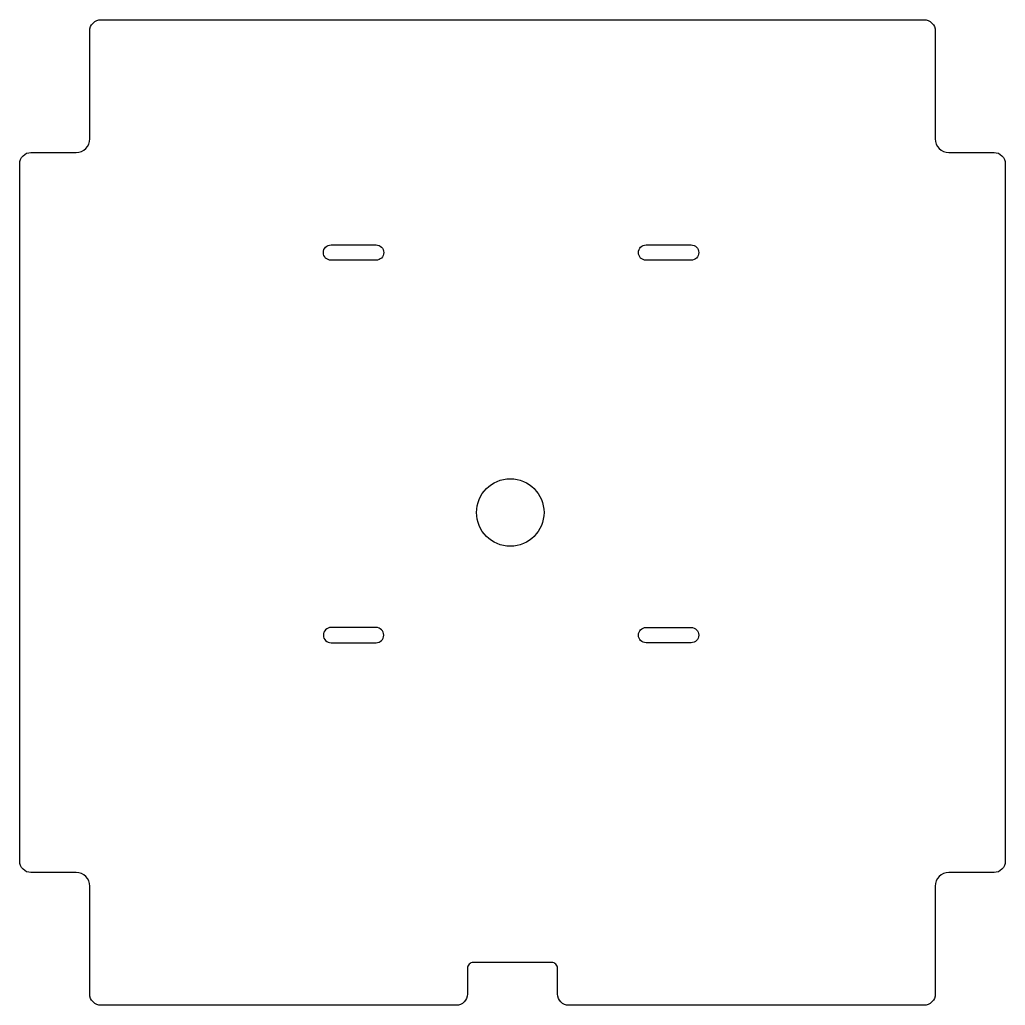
# Model space of a CAD drawing. Header units: millimetres. Extents: x -110 to 109, y -110 to 109.
import ezdxf

# ---------------------------------------------------------------- set-up
doc = ezdxf.new("R2010")
doc.units = ezdxf.units.MM
doc.layers.get('0').update_dxf_attribs({"linetype": 'CONTINUOUS'})

msp = doc.modelspace()

# ---------------------------------------------------------------- linework, layer by layer
for points in [[(-110, 77.5, -0.414214), (-107.5, 80), (-97.44, 80, 0.414214), (-94.44, 83), (-94.44, 107, -0.414214), (-91.94, 109.5), (90.94, 109.5, -0.414214), (93.44, 107), (93.44, 83, 0.414214), (96.44, 80), (106.5, 80, -0.414214), (109, 77.5), (109, -77.5, -0.414214), (106.5, -80), (96.44, -80, 0.414214), (93.44, -83), (93.44, -107, -0.414214), (90.94, -109.5), (12, -109.5, -0.414214), (9.5, -107), (9.5, -101.25, 0.414214), (8.25, -100), (-9.25, -100, 0.414214), (-10.5, -101.25), (-10.5, -107, -0.414214), (-13, -109.5), (-91.94, -109.5, -0.414214), (-94.44, -107), (-94.44, -83, 0.414214), (-97.44, -80), (-107.5, -80, -0.414214), (-110, -77.5)], [(-30.82, 59.45, -1), (-30.82, 56.05), (-40.82, 56.05, -1), (-40.82, 59.45)], [(39.18, 59.45, -1), (39.18, 56.05), (29.18, 56.05, -1), (29.18, 59.45)], [(-40.82, -28.95), (-30.82, -28.95, 1), (-30.82, -25.55), (-40.82, -25.55, 1)], [(39.18, -25.55, -1), (39.18, -28.95), (29.18, -28.95, -1), (29.18, -25.55)]]:
    msp.add_lwpolyline(points, format="xyb", close=True)
msp.add_circle((-1, 0), 7.5)

doc.saveas('drawing.dxf')
